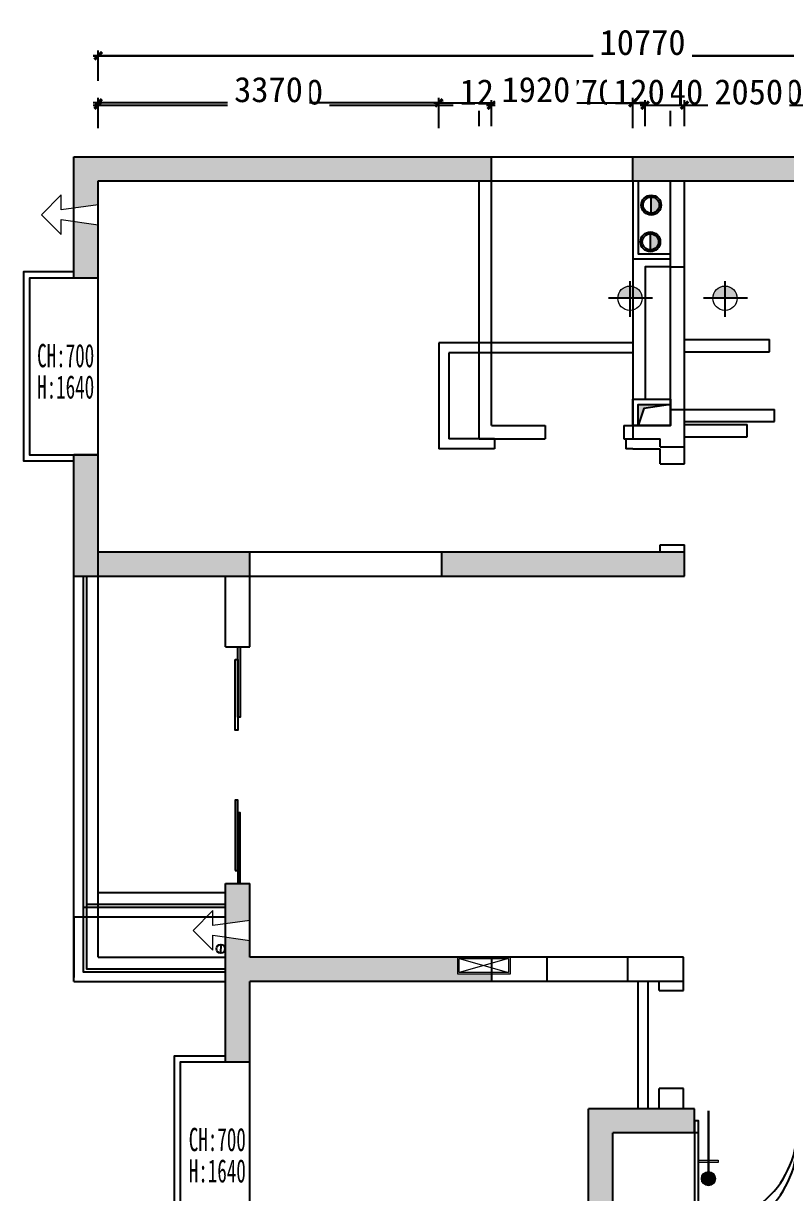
# Model space of a CAD drawing. Extents: x -74236 to 286982, y -14633 to 132816.
# Drawn here: x 67482 to 75022, y 80256 to 91826 of the extents above; entities that cross this region are included whole.
import ezdxf

# ---------------------------------------------------------------- set-up
doc = ezdxf.new("R2010")
doc.units = 0
doc.header["$LTSCALE"] = 10
doc.header["$MEASUREMENT"] = 0
doc.header["$PDSIZE"] = 5
doc.linetypes.add('ACAD_ISO03W100', pattern=[30, 12, -18])
doc.layers.add('0内标注', color=250, linetype='Continuous')
doc.styles.add('仿宋', font='', dxfattribs={"width": 0.6, "height": 240})
doc.styles.add('宋体', font='')
doc.styles.get('仿宋').set_extended_font_data('SimSun')
doc.styles.get('宋体').set_extended_font_data('SimSun')
doc.dimstyles.new('1-50 顶面', dxfattribs={"dimscale": 50, "dimtxt": 2.8, "dimasz": 1.5, "dimexe": 1, "dimexo": 1, "dimgap": 0.1, "dimtad": 1, "dimdec": 0, "dimzin": 0, "dimdsep": 46, "dimtxsty": '宋体', "dimblk": 'ARCHTICK', "dimcen": 0, "dimdle": 1, "dimclrd": 8, "dimclre": 8, "dimclrt": 43, "dimadec": 0, "dimazin": 0, "dimtfac": 1, "dimtdec": 0, "dimtix": 1, "dimtmove": 1, "dimatfit": 0, "dimldrblk": 'BOXFILLED', "dimfxl": 5, "dimfxlon": 1, "dimtfill": 1, "dimtolj": 1, "dimtzin": 0, "dimlwd": -1, "dimlwe": -1, "dimarcsym": 1})

# ---------------------------------------------------------------- blocks, each defined once
blk = doc.blocks.new('_ArchTick')
at = {"color": 0, "linetype": 'ByBlock', "const_width": 0.4}
blk.add_lwpolyline([(-0.5, -0.5), (0.5, 0.5)], dxfattribs=at)
blk = doc.blocks.new('*D316')
at = {"color": 8, "transparency": 16777216}
for p, q in [((68222, 90809), (68222, 91066)), ((71992, 90809), (71992, 91066)), ((68172, 91016), (72042, 91016))]:
    blk.add_line(p, q, dxfattribs=at)
at = {"layer": 'Defpoints', "color": 0, "transparency": 16777216}
for p in [(71992, 91016), (68222, 90759), (71992, 90759)]:
    blk.add_point(p, dxfattribs=at)
at = {"color": 8, "transparency": 16777216, "xscale": 75, "yscale": 75, "zscale": 75, "rotation": 180}
blk.add_blockref('_ArchTick', (68222, 91016), dxfattribs=at)
at = {"color": 8, "transparency": 16777216, "xscale": 75, "yscale": 75, "zscale": 75}
blk.add_blockref('_ArchTick', (71992, 91016), dxfattribs=at)
at = {"color": 43, "transparency": 16777216, "insert": (70107, 91146), "char_height": 250, "attachment_point": 5, "style": '宋体', "bg_fill": 3, "box_fill_scale": 1.25, "bg_fill_color": 256, "bg_fill_true_color": 13158600, "bg_fill_transparency": 0}
blk.add_mtext('\\A1;3770', dxfattribs=at)
blk = doc.blocks.new('_BoxFilled')
at = {"color": 0, "linetype": 'ByBlock', "lineweight": -2}
blk.add_line((-0.5, 0), (-1, 0), dxfattribs=at)
at = {"color": 0, "linetype": 'ByBlock'}
blk.add_solid([(-0.5, 0.5), (0.5, 0.5), (-0.5, -0.5), (0.5, -0.5)], dxfattribs=at)
blk = doc.blocks.new('*D317')
at = {"color": 8, "transparency": 16777216}
for p, q in [((71992, 90809), (71992, 91066)), ((72112, 90809), (72112, 91066)), ((71992, 91016), (71917, 91016)), ((71992, 91016), (72112, 91016)), ((72112, 91016), (72187, 91016))]:
    blk.add_line(p, q, dxfattribs=at)
at = {"layer": 'Defpoints', "color": 0, "transparency": 16777216}
for p in [(71992, 90759), (72112, 90759)]:
    blk.add_point(p, dxfattribs=at)
at = {"color": 8, "transparency": 16777216, "xscale": 75, "yscale": 75, "zscale": 75}
blk.add_blockref('_ArchTick', (71992, 91016), dxfattribs=at)
at = {"color": 8, "transparency": 16777216, "xscale": 75, "yscale": 75, "zscale": 75, "rotation": 180}
blk.add_blockref('_ArchTick', (72112, 91016), dxfattribs=at)
at = {"color": 43, "transparency": 16777216, "insert": (72052, 91146), "char_height": 250, "attachment_point": 5, "style": '宋体', "bg_fill": 3, "box_fill_scale": 1.25, "bg_fill_color": 256, "bg_fill_true_color": 13158600, "bg_fill_transparency": 0}
blk.add_mtext('\\A1;120', dxfattribs=at)
at = {"layer": 'Defpoints', "color": 0, "transparency": 16777216}
blk.add_point((72112, 91016), dxfattribs=at)
blk = doc.blocks.new('*D318')
at = {"color": 8, "transparency": 16777216}
for p, q in [((72112, 90809), (72112, 91066)), ((73882, 90809), (73882, 91066)), ((72062, 91016), (73932, 91016))]:
    blk.add_line(p, q, dxfattribs=at)
at = {"layer": 'Defpoints', "color": 0, "transparency": 16777216}
for p in [(73882, 91016), (72112, 90759), (73882, 90759)]:
    blk.add_point(p, dxfattribs=at)
at = {"color": 8, "transparency": 16777216, "xscale": 75, "yscale": 75, "zscale": 75, "rotation": 180}
blk.add_blockref('_ArchTick', (72112, 91016), dxfattribs=at)
at = {"color": 8, "transparency": 16777216, "xscale": 75, "yscale": 75, "zscale": 75}
blk.add_blockref('_ArchTick', (73882, 91016), dxfattribs=at)
at = {"color": 43, "transparency": 16777216, "insert": (72997, 91146), "char_height": 250, "attachment_point": 5, "style": '宋体', "bg_fill": 3, "box_fill_scale": 1.25, "bg_fill_color": 256, "bg_fill_true_color": 13158600, "bg_fill_transparency": 0}
blk.add_mtext('\\A1;1770', dxfattribs=at)
blk = doc.blocks.new('*D319')
at = {"color": 8, "transparency": 16777216}
for p, q in [((73882, 90809), (73882, 91066)), ((74022, 90809), (74022, 91066)), ((73882, 91016), (73807, 91016)), ((73882, 91016), (74022, 91016)), ((74022, 91016), (74097, 91016))]:
    blk.add_line(p, q, dxfattribs=at)
at = {"layer": 'Defpoints', "color": 0, "transparency": 16777216}
for p in [(73882, 90759), (74022, 90759)]:
    blk.add_point(p, dxfattribs=at)
at = {"color": 8, "transparency": 16777216, "xscale": 75, "yscale": 75, "zscale": 75}
blk.add_blockref('_ArchTick', (73882, 91016), dxfattribs=at)
at = {"color": 8, "transparency": 16777216, "xscale": 75, "yscale": 75, "zscale": 75, "rotation": 180}
blk.add_blockref('_ArchTick', (74022, 91016), dxfattribs=at)
at = {"color": 43, "transparency": 16777216, "insert": (73952, 91146), "char_height": 250, "attachment_point": 5, "style": '宋体', "bg_fill": 3, "box_fill_scale": 1.25, "bg_fill_color": 256, "bg_fill_true_color": 13158600, "bg_fill_transparency": 0}
blk.add_mtext('\\A1;140', dxfattribs=at)
at = {"layer": 'Defpoints', "color": 0, "transparency": 16777216}
blk.add_point((74022, 91016), dxfattribs=at)
blk = doc.blocks.new('*D320')
at = {"color": 8, "transparency": 16777216}
for p, q in [((74022, 90809), (74022, 91066)), ((75682, 90809), (75682, 91066)), ((73972, 91016), (75732, 91016))]:
    blk.add_line(p, q, dxfattribs=at)
at = {"layer": 'Defpoints', "color": 0, "transparency": 16777216}
for p in [(75682, 91016), (74022, 90759), (75682, 90759)]:
    blk.add_point(p, dxfattribs=at)
at = {"color": 8, "transparency": 16777216, "xscale": 75, "yscale": 75, "zscale": 75, "rotation": 180}
blk.add_blockref('_ArchTick', (74022, 91016), dxfattribs=at)
at = {"color": 8, "transparency": 16777216, "xscale": 75, "yscale": 75, "zscale": 75}
blk.add_blockref('_ArchTick', (75682, 91016), dxfattribs=at)
at = {"color": 43, "transparency": 16777216, "insert": (74852, 91146), "char_height": 250, "attachment_point": 5, "style": '宋体', "bg_fill": 3, "box_fill_scale": 1.25, "bg_fill_color": 256, "bg_fill_true_color": 13158600, "bg_fill_transparency": 0}
blk.add_mtext('\\A1;1660', dxfattribs=at)
blk = doc.blocks.new('*D342')
at = {"color": 8, "transparency": 16777216}
for p, q in [((68222, 91256), (68222, 91556)), ((78992, 91256), (78992, 91556)), ((68172, 91506), (79042, 91506))]:
    blk.add_line(p, q, dxfattribs=at)
at = {"layer": 'Defpoints', "color": 0, "transparency": 16777216}
for p in [(78992, 91506), (68222, 90759), (78992, 90759)]:
    blk.add_point(p, dxfattribs=at)
at = {"color": 8, "transparency": 16777216, "xscale": 75, "yscale": 75, "zscale": 75, "rotation": 180}
blk.add_blockref('_ArchTick', (68222, 91506), dxfattribs=at)
at = {"color": 8, "transparency": 16777216, "xscale": 75, "yscale": 75, "zscale": 75}
blk.add_blockref('_ArchTick', (78992, 91506), dxfattribs=at)
at = {"color": 43, "transparency": 16777216, "insert": (73607, 91636), "char_height": 250, "attachment_point": 5, "style": '宋体', "bg_fill": 3, "box_fill_scale": 1.25, "bg_fill_color": 256, "bg_fill_true_color": 13158600, "bg_fill_transparency": 0}
blk.add_mtext('\\A1;10770', dxfattribs=at)
blk = doc.blocks.new('*D370')
at = {"color": 8, "transparency": 16777216}
for p, q in [((98174, 90948), (98174, 91175)), ((98294, 90917), (98294, 91175)), ((98174, 91125), (98099, 91125)), ((98174, 91125), (98294, 91125)), ((98294, 91125), (98369, 91125))]:
    blk.add_line(p, q, dxfattribs=at)
at = {"layer": 'Defpoints', "color": 0, "transparency": 16777216}
for p in [(98174, 90898), (98294, 90867)]:
    blk.add_point(p, dxfattribs=at)
at = {"color": 8, "transparency": 16777216, "xscale": 75, "yscale": 75, "zscale": 75}
blk.add_blockref('_ArchTick', (98174, 91125), dxfattribs=at)
at = {"color": 8, "transparency": 16777216, "xscale": 75, "yscale": 75, "zscale": 75, "rotation": 180}
blk.add_blockref('_ArchTick', (98294, 91125), dxfattribs=at)
at = {"color": 43, "transparency": 16777216, "insert": (98234, 91255), "char_height": 250, "attachment_point": 5, "style": '宋体', "bg_fill": 3, "box_fill_scale": 1.25, "bg_fill_color": 256, "bg_fill_true_color": 13158600, "bg_fill_transparency": 0}
blk.add_mtext('\\A1;120', dxfattribs=at)
at = {"layer": 'Defpoints', "color": 0, "transparency": 16777216}
blk.add_point((98294, 91125), dxfattribs=at)
blk = doc.blocks.new('*D371')
at = {"color": 8, "transparency": 16777216}
for p, q in [((98294, 90917), (98294, 91175)), ((100344, 90917), (100344, 91175)), ((98244, 91125), (100394, 91125))]:
    blk.add_line(p, q, dxfattribs=at)
at = {"layer": 'Defpoints', "color": 0, "transparency": 16777216}
for p in [(100344, 91125), (98294, 90867), (100344, 90867)]:
    blk.add_point(p, dxfattribs=at)
at = {"color": 8, "transparency": 16777216, "xscale": 75, "yscale": 75, "zscale": 75, "rotation": 180}
blk.add_blockref('_ArchTick', (98294, 91125), dxfattribs=at)
at = {"color": 8, "transparency": 16777216, "xscale": 75, "yscale": 75, "zscale": 75}
blk.add_blockref('_ArchTick', (100344, 91125), dxfattribs=at)
at = {"color": 43, "transparency": 16777216, "insert": (99319, 91255), "char_height": 250, "attachment_point": 5, "style": '宋体', "bg_fill": 3, "box_fill_scale": 1.25, "bg_fill_color": 256, "bg_fill_true_color": 13158600, "bg_fill_transparency": 0}
blk.add_mtext('\\A1;2050', dxfattribs=at)
blk = doc.blocks.new('*D388')
at = {"color": 8, "transparency": 16777216}
for p, q in [((92884, 91365), (92884, 91665)), ((103654, 91365), (103654, 91665)), ((92834, 91615), (103704, 91615))]:
    blk.add_line(p, q, dxfattribs=at)
at = {"layer": 'Defpoints', "color": 0, "transparency": 16777216}
for p in [(103654, 91615), (92884, 90867), (103654, 90867)]:
    blk.add_point(p, dxfattribs=at)
at = {"color": 8, "transparency": 16777216, "xscale": 75, "yscale": 75, "zscale": 75, "rotation": 180}
blk.add_blockref('_ArchTick', (92884, 91615), dxfattribs=at)
at = {"color": 8, "transparency": 16777216, "xscale": 75, "yscale": 75, "zscale": 75}
blk.add_blockref('_ArchTick', (103654, 91615), dxfattribs=at)
at = {"color": 43, "transparency": 16777216, "insert": (98269, 91745), "char_height": 250, "attachment_point": 5, "style": '宋体', "bg_fill": 3, "box_fill_scale": 1.25, "bg_fill_color": 256, "bg_fill_true_color": 13158600, "bg_fill_transparency": 0}
blk.add_mtext('\\A1;10770', dxfattribs=at)
blk = doc.blocks.new('*D399')
at = {"color": 8, "transparency": 16777216}
for p, q in [((92884, 90898), (92884, 91198)), ((96254, 90898), (96254, 91198)), ((96304, 91148), (92834, 91148))]:
    blk.add_line(p, q, dxfattribs=at)
at = {"layer": 'Defpoints', "color": 0, "transparency": 16777216}
for p in [(92884, 91148), (92884, 90595), (96254, 90595)]:
    blk.add_point(p, dxfattribs=at)
at = {"color": 8, "transparency": 16777216, "xscale": 75, "yscale": 75, "zscale": 75, "rotation": 180}
blk.add_blockref('_ArchTick', (92884, 91148), dxfattribs=at)
at = {"color": 8, "transparency": 16777216, "xscale": 75, "yscale": 75, "zscale": 75}
blk.add_blockref('_ArchTick', (96254, 91148), dxfattribs=at)
at = {"color": 43, "transparency": 16777216, "insert": (94569, 91278), "char_height": 250, "attachment_point": 5, "style": '宋体', "bg_fill": 3, "box_fill_scale": 1.25, "bg_fill_color": 256, "bg_fill_true_color": 13158600, "bg_fill_transparency": 0}
blk.add_mtext('\\A1;3370', dxfattribs=at)
blk = doc.blocks.new('*D400')
at = {"color": 8, "transparency": 16777216}
for p, q in [((96254, 90898), (96254, 91198)), ((98174, 90898), (98174, 91198)), ((96204, 91148), (98224, 91148))]:
    blk.add_line(p, q, dxfattribs=at)
at = {"layer": 'Defpoints', "color": 0, "transparency": 16777216}
for p in [(98174, 91148), (96254, 90595), (98174, 90595)]:
    blk.add_point(p, dxfattribs=at)
at = {"color": 8, "transparency": 16777216, "xscale": 75, "yscale": 75, "zscale": 75, "rotation": 180}
blk.add_blockref('_ArchTick', (96254, 91148), dxfattribs=at)
at = {"color": 8, "transparency": 16777216, "xscale": 75, "yscale": 75, "zscale": 75}
blk.add_blockref('_ArchTick', (98174, 91148), dxfattribs=at)
at = {"color": 43, "transparency": 16777216, "insert": (97214, 91278), "char_height": 250, "attachment_point": 5, "style": '宋体', "bg_fill": 3, "box_fill_scale": 1.25, "bg_fill_color": 256, "bg_fill_true_color": 13158600, "bg_fill_transparency": 0}
blk.add_mtext('\\A1;1920', dxfattribs=at)
blk = doc.blocks.new('GGFGFD')
at = {"ltscale": 3}
for points in [[(73692.5, 90107.7), (73692.5, 89947.3, 0.4142136), (73772.7, 90027.5, 0.4142136)], [(73684.6, 89744.4), (73684.6, 89584.1, 0.4142136), (73764.8, 89664.2, 0.4142136)]]:
    blk.add_hatch(color=1, dxfattribs=at).paths.add_polyline_path(points)
at = {"lineweight": 5}
for points in [[(73482, 89226.6, 0.4142136), (73361.7, 89106.3), (73602.4, 89106.3, 0.4142136)], [(74422, 89226.6, 0.4142136), (74301.7, 89106.3), (74542.4, 89106.3, 0.4142136)]]:
    blk.add_hatch(color=1, dxfattribs=at).paths.add_polyline_path(points)
at = {"lineweight": 5, "ltscale": 4}
for points in [[(74163.8, 80578.9), (74353.8, 80578.9), (74353.8, 80553.4), (74163.8, 80553.4)], [(74258.8, 80464.9, 1), (74258.8, 80324.8, 1)]]:
    blk.add_hatch(color=1, dxfattribs=at).paths.add_polyline_path(points)
at = {"color": 1}
for p, q in [((67982, 90506.3), (75922, 90506.3)), ((67982, 89306.3), (67982, 90506.3)), ((68222, 90266.3), (75682, 90266.3)), ((68222, 83226.3), (68222, 90266.3)), ((71992, 87716.3), (71992, 90266.3)), ((72112, 87846.3), (72112, 90266.3)), ((73882, 87846.3), (73882, 90266.3)), ((74022, 87636.3), (74022, 90266.3)), ((68222, 89306.3), (67982, 89306.3)), ((73482, 89273.6), (73482, 88922.1)), ((74422, 89273.6), (74422, 88922.1)), ((73704.8, 89106.3), (73270.3, 89106.3)), ((74644.8, 89106.3), (74210.3, 89106.3)), ((74022, 88696.3), (74862, 88696.3)), ((74862, 88576.3), (74862, 88696.3)), ((74022, 88576.3), (74862, 88576.3)), ((72112, 87846.3), (72642, 87846.3)), ((72642, 87846.3), (72642, 87716.3)), ((73422, 87846.3), (73882, 87846.3)), ((73422, 87846.3), (73422, 87716.3)), ((74022, 87856.3), (74642, 87856.3)), ((74642, 87736.3), (74642, 87856.3)), ((71992, 87716.3), (72642, 87716.3)), ((73422, 87716.3), (73782, 87716.3)), ((73782, 87636.3), (73782, 87716.3)), ((74022, 87736.3), (74642, 87736.3)), ((73782, 87636.3), (74022, 87636.3)), ((67982, 82986.3), (67982, 87556.3)), ((68222, 87556.3), (67982, 87556.3)), ((73782, 86666.3), (74022, 86666.3)), ((73782, 86596.3), (73782, 86666.3)), ((74022, 86356.3), (74022, 86666.3)), ((68222, 86596.3), (73782, 86596.3)), ((67982, 86356.3), (74022, 86356.3)), ((69482, 85656.3), (69482, 86356.3)), ((69722, 85656.3), (69722, 86356.3)), ((69482, 85656.3), (69722, 85656.3)), ((69482, 82346.3), (69482, 83316.3)), ((69482, 83316.3), (69722, 83316.3)), ((69722, 82586.3), (69722, 83316.3)), ((68222, 83226.3), (69482, 83226.3)), ((67982, 82986.3), (69482, 82986.3)), ((69433.8, 82710.2), (69433.5, 82625)), ((74012, 82586.3), (69722, 82586.3)), ((74012, 82256.3), (74012, 82586.3)), ((69482, 81546.3), (69482, 82346.3)), ((69722, 79176.3), (69722, 82346.3)), ((73772, 82346.3), (69722, 82346.3)), ((73772, 82256.3), (73772, 82346.3)), ((73772, 82256.3), (74012, 82256.3)), ((74012, 81286.3), (73772, 81286.3)), ((73772, 81086.3), (73772, 81286.3)), ((74012, 81086.3), (74012, 81286.3)), ((73072, 79176.3), (73072, 81086.3)), ((74122, 81086.3), (73072, 81086.3)), ((74122, 80846.3), (74122, 81086.3)), ((73312, 78936.3), (73312, 80846.3)), ((74122, 80846.3), (73312, 80846.3))]:
    blk.add_line(p, q, dxfattribs=at)
at = {"color": 1, "ltscale": 3}
for p, q in [((73692.5, 89947.3), (73692.5, 90107.7)), ((73684.6, 89584.1), (73684.6, 89744.4))]:
    blk.add_line(p, q, dxfattribs=at)
at = {"color": 1, "lineweight": 5}
for p, q in [((73361.7, 89106.3), (73602.4, 89106.3)), ((74301.7, 89106.3), (74542.4, 89106.3)), ((72281.6, 82571.7), (71793, 82433.5)), ((71793, 82571.7), (72281.6, 82433.5))]:
    blk.add_line(p, q, dxfattribs=at)
at = {"color": 1, "linetype": 'ACAD_ISO03W100', "ltscale": 5}
for p, q in [((67982, 82986.3), (67982, 82346.3)), ((68222, 82586.3), (68222, 82986.3)), ((68222, 82586.3), (69482, 82586.3)), ((67982, 82346.3), (69482, 82346.3))]:
    blk.add_line(p, q, dxfattribs=at)
at = {"color": 1}
for points in [[(73512, 90266.3), (73512, 89496.3), (73882, 89496.3)], [(73562, 90266.3), (73562, 89546.3), (73882, 89546.3)], [(67982, 89366.3), (67482, 89366.3), (67482, 87496.3), (67982, 87496.3)], [(68222, 89306.3), (67542, 89306.3), (67542, 87556.3), (68222, 87556.3)], [(73512, 87846.3), (73512, 88106.3), (73882, 88106.3)], [(73562, 87846.3), (73562, 88056.3), (73882, 88056.3)], [(73882, 88056.3), (73619.3, 88015), (73562, 87846.3)], [(68074.9, 86356.3), (68074.9, 83079.9), (69482, 83079.9)], [(68104.9, 86356.3), (68104.9, 83109.9), (69482, 83109.9)], [(69482, 81606.3), (68972, 81606.3), (68972, 79936.3), (69482, 79936.3)], [(69722, 81546.3), (69032, 81546.3), (69032, 79996.3), (69722, 79996.3)]]:
    blk.add_lwpolyline(points, dxfattribs=at)
at = {"color": 1, "lineweight": 5}
for points in [[(68222, 90031.9), (67856.8, 89979.9), (67856.8, 90127.9), (67660.6, 89931.9), (67856.8, 89735.9), (67856.8, 89883.9), (68222, 89831.9)], [(69722, 82950.3), (69356.8, 82898.3), (69356.8, 83046.3), (69160.6, 82850.3), (69356.8, 82654.3), (69356.8, 82802.3), (69722, 82750.3)]]:
    blk.add_lwpolyline(points, dxfattribs=at)
at = {"color": 1}
for points in [[(69602, 85656.3), (69625.6, 85656.3), (69625.6, 84959.5), (69602, 84959.5)], [(69578.5, 85530.4), (69602, 85530.4), (69602, 84833.6), (69578.5, 84833.6)], [(69578.5, 83442.2), (69602, 83442.2), (69602, 84138.9), (69578.5, 84138.9)], [(69602, 83316.3), (69625.6, 83316.3), (69625.6, 84013.1), (69602, 84013.1)], [(74122, 80846.3), (74122, 79836.3), (74160, 79836.3), (74160, 80846.3)]]:
    blk.add_lwpolyline(points, close=True, dxfattribs=at)
at = {"color": 1, "lineweight": 5}
for points in [[(71778.4, 82586.3), (72296.2, 82586.3), (72296.2, 82418.9), (71778.4, 82418.9)], [(71793, 82571.7), (72281.6, 82571.7), (72281.6, 82433.5), (71793, 82433.5)]]:
    blk.add_lwpolyline(points, close=True, dxfattribs=at)
at = {"color": 1, "lineweight": 5, "const_width": 22.8}
blk.add_lwpolyline([(74258.8, 80456.5), (74258.8, 81066.9)], dxfattribs=at)
at = {"color": 1, "lineweight": 5, "ltscale": 4}
blk.add_lwpolyline([(74163.8, 80578.9), (74353.8, 80578.9), (74353.8, 80553.4), (74163.8, 80553.4)], close=True, dxfattribs=at)
at = {"color": 1, "ltscale": 3}
for centre, radius in [((73692.5, 90027.5), 98), ((73692.5, 90027.5), 80.2), ((73684.6, 89664.2), 98), ((73684.6, 89664.2), 80.2)]:
    blk.add_circle(centre, radius, dxfattribs=at)
at = {"color": 1, "lineweight": 5}
for centre, radius in [((73482, 89106.3), 120.3), ((74422, 89106.3), 120.3), ((74258.8, 80394.8), 70.1)]:
    blk.add_circle(centre, radius, dxfattribs=at)
at = {"color": 1}
blk.add_circle((69433.6, 82667.6), 42.6, dxfattribs=at)
blk.add_arc((74209.8, 80760.6), 926.2, 266.29577, 5.31161, dxfattribs=at)
dim = blk.add_linear_dim(base=(71992, 91016.3), p1=(68222, 90758.6), p2=(71992, 90758.6), dimstyle='1-50 顶面', override={"dimtxt": 5, "dimtad": 2}, dxfattribs=at)
dim.commit()
dim.dimension.update_dxf_attribs({"geometry": '*D316', "text_midpoint": (70107, 91146.3)})
dim = blk.add_linear_dim(base=(72112, 91016.3), p1=(71992, 90758.6), p2=(72112, 90758.6), dimstyle='1-50 顶面', override={"dimtxt": 5, "dimtad": 2}, dxfattribs=at)
dim.commit()
dim.dimension.update_dxf_attribs({"geometry": '*D317', "text_midpoint": (72052, 91146.3)})
dim = blk.add_linear_dim(base=(73882, 91016.3), p1=(72112, 90758.6), p2=(73882, 90758.6), dimstyle='1-50 顶面', override={"dimtxt": 5, "dimtad": 2}, dxfattribs=at)
dim.commit()
dim.dimension.update_dxf_attribs({"geometry": '*D318', "text_midpoint": (72997, 91146.3)})
dim = blk.add_linear_dim(base=(74022, 91016.3), p1=(73882, 90758.6), p2=(74022, 90758.6), dimstyle='1-50 顶面', override={"dimtxt": 5, "dimtad": 2}, dxfattribs=at)
dim.commit()
dim.dimension.update_dxf_attribs({"geometry": '*D319', "text_midpoint": (73952, 91146.3)})
dim = blk.add_linear_dim(base=(75682, 91016.3), p1=(74022, 90758.6), p2=(75682, 90758.6), dimstyle='1-50 顶面', override={"dimtxt": 5, "dimtad": 2}, dxfattribs=at)
dim.commit()
dim.dimension.update_dxf_attribs({"geometry": '*D320', "text_midpoint": (74852, 91146.3)})
dim = blk.add_linear_dim(base=(78992, 91506.3), p1=(68222, 90758.6), p2=(78992, 90758.6), dimstyle='1-50 顶面', override={"dimtxt": 5, "dimtad": 2}, dxfattribs=at)
dim.commit()
dim.dimension.update_dxf_attribs({"geometry": '*D342', "text_midpoint": (73607, 91636.3)})
blk = doc.blocks.new('VBCFFD')
for points in [[(96774.2, 90614.8), (92644.2, 90614.8), (92644.2, 90106.2), (92884.2, 90140.4), (92884.2, 90374.8), (96774.2, 90374.8)], [(100584.2, 90614.8), (98174.2, 90614.8), (98174.2, 90374.8), (100344.2, 90374.8), (100584.2, 90374.8)], [(92884.2, 89940.4), (92644.2, 89974.6), (92644.2, 89414.8), (92884.2, 89414.8)], [(98544.2, 88164.8), (98224.2, 88164.8), (98224.2, 87954.8), (98281.4, 88123.4)], [(98684.2, 86704.8), (96280.6, 86704.8), (96280.6, 86464.8), (98684.2, 86464.8)]]:
    blk.add_hatch(color=3).paths.add_polyline_path(points)
at = {"ltscale": 3}
for points in [[(98354.6, 90216.1), (98354.6, 90055.8, 0.4142136), (98434.8, 90136, 0.4142136)], [(98346.7, 89852.9), (98346.7, 89692.5, 0.4142136), (98426.9, 89772.7, 0.4142136)]]:
    blk.add_hatch(color=3, dxfattribs=at).paths.add_polyline_path(points)
h = blk.add_hatch(color=3)
h.paths.add_polyline_path([(94384.2, 86704.8), (92884.2, 86704.8), (92884.2, 86464.8), (94384.2, 86464.8)])
h.paths.add_polyline_path([(92884.2, 87664.8), (92644.2, 87664.8), (92644.2, 86464.8), (92884.2, 86464.8)])
h = blk.add_hatch(color=3)
h.paths.add_polyline_path([(96440.5, 82694.8), (94384.2, 82694.8), (94384.2, 82858.8), (94144.2, 82893), (94144.2, 82454.8), (94144.2, 81654.8), (94384.2, 81654.8), (94384.2, 82454.8), (96774.2, 82454.8), (96774.2, 82527.4), (96440.5, 82527.4)])
h.paths.add_polyline_path([(94384.2, 83424.8), (94144.2, 83424.8), (94144.2, 83024.6), (94384.2, 83058.8)])
h = blk.add_hatch(color=3)
h.paths.add_polyline_path([(97974.2, 80954.8), (98784.2, 80954.8), (98784.2, 81194.8), (97734.2, 81194.8), (97734.2, 79284.8), (94384.2, 79284.8), (94384.2, 79448.8), (94144.2, 79483), (94144.2, 79044.8), (97974.2, 79044.8)])
h.paths.add_polyline_path([(94384.2, 80104.8), (94144.2, 80104.8), (94144.2, 79614.6), (94384.2, 79648.8)], flags=17)
at = {"color": 3}
for p, q in [((92644.2, 90614.8), (100584.2, 90614.8)), ((92644.2, 89414.8), (92644.2, 90614.8)), ((96774.2, 90374.8), (96774.2, 90614.8)), ((98174.2, 90374.8), (98174.2, 90614.8)), ((92884.2, 90374.8), (100344.2, 90374.8)), ((92884.2, 82694.8), (92884.2, 90374.8)), ((98174.2, 90374.8), (98174.2, 87824.8)), ((98684.2, 89524.8), (98684.2, 90374.8)), ((98544.2, 89524.8), (98684.2, 89524.8)), ((92884.2, 89414.8), (92644.2, 89414.8)), ((98174.2, 88774.8), (96254.2, 88774.8)), ((96254.2, 88774.8), (96254.2, 87724.8)), ((98174.2, 88674.8), (96354.2, 88674.8)), ((96354.2, 88674.8), (96354.2, 87824.8)), ((98544.2, 88114.8), (99574.2, 88114.8)), ((99574.2, 87994.8), (99574.2, 88114.8)), ((98684.2, 87575.8), (98684.2, 87994.8)), ((98684.2, 87994.8), (99574.2, 87994.8)), ((96804.2, 87824.8), (96354.2, 87824.8)), ((96804.2, 87824.8), (96804.2, 87724.8)), ((98104.2, 87824.8), (98104.2, 87724.8)), ((98104.2, 87824.8), (98174.2, 87824.8)), ((96804.2, 87724.8), (96254.2, 87724.8)), ((98174.2, 87724.8), (98104.2, 87724.8)), ((98174.2, 87724.8), (98444.2, 87724.8)), ((98444.2, 87575.8), (98444.2, 87724.8)), ((92644.2, 82454.8), (92644.2, 87664.8)), ((92884.2, 87664.8), (92644.2, 87664.8)), ((98444.2, 87575.8), (98684.2, 87575.8)), ((98444.2, 86774.8), (98684.2, 86774.8)), ((98444.2, 86704.8), (98444.2, 86774.8)), ((98684.2, 86464.8), (98684.2, 86774.8)), ((92884.2, 86704.8), (98684.2, 86704.8)), ((94384.2, 85764.8), (94384.2, 86704.8)), ((96280.6, 86704.8), (96280.6, 86464.8)), ((92644.2, 86464.8), (98684.2, 86464.8)), ((94144.2, 85764.8), (94144.2, 86464.8)), ((94144.2, 85764.8), (94384.2, 85764.8)), ((94144.2, 82454.8), (94144.2, 83424.8)), ((94144.2, 83424.8), (94384.2, 83424.8)), ((94384.2, 82694.8), (94384.2, 83424.8)), ((94095.9, 82818.7), (94095.6, 82733.5)), ((92884.2, 82694.8), (94144.2, 82694.8)), ((97324.2, 82694.8), (94384.2, 82694.8)), ((96774.2, 82694.8), (96774.2, 82454.8)), ((97324.2, 82454.8), (97324.2, 82694.8)), ((98674.2, 82694.8), (98124.2, 82694.8)), ((98124.2, 82454.8), (98124.2, 82694.8)), ((98674.2, 82454.8), (98674.2, 82694.8)), ((92644.2, 82454.8), (94144.2, 82454.8)), ((94144.2, 81654.8), (94144.2, 82454.8)), ((94384.2, 79284.8), (94384.2, 82454.8)), ((97324.2, 82454.8), (94384.2, 82454.8)), ((98674.2, 82454.8), (98124.2, 82454.8)), ((98224.2, 81194.8), (98224.2, 82454.8)), ((98324.2, 81194.8), (98324.2, 82454.8)), ((97734.2, 79284.8), (97734.2, 81194.8)), ((98784.2, 81194.8), (97734.2, 81194.8)), ((98784.2, 80954.8), (98784.2, 81194.8)), ((97974.2, 79044.8), (97974.2, 80954.8)), ((98784.2, 80954.8), (97974.2, 80954.8))]:
    blk.add_line(p, q, dxfattribs=at)
at = {"color": 3, "ltscale": 3}
for p, q in [((98354.6, 90055.8), (98354.6, 90216.1)), ((98346.7, 89692.5), (98346.7, 89852.9))]:
    blk.add_line(p, q, dxfattribs=at)
at = {"color": 3, "linetype": 'ACAD_ISO03W100', "ltscale": 5}
for p, q in [((92644.2, 83094.8), (92644.2, 82454.8)), ((92884.2, 82694.8), (92884.2, 83094.8)), ((92884.2, 82694.8), (94144.2, 82694.8)), ((92644.2, 82454.8), (94144.2, 82454.8))]:
    blk.add_line(p, q, dxfattribs=at)
at = {"color": 3, "lineweight": 5}
for p, q in [((96943.7, 82680.2), (96455.2, 82542)), ((96455.2, 82680.2), (96943.7, 82542))]:
    blk.add_line(p, q, dxfattribs=at)
at = {"color": 3}
for points in [[(98224.2, 90374.8), (98224.2, 89654.8), (98544.2, 89654.8), (98544.2, 90374.8)], [(92644.2, 89474.8), (92144.2, 89474.8), (92144.2, 87604.8), (92644.2, 87604.8)], [(98544.2, 89524.8), (98294.2, 89524.8), (98294.2, 88214.8), (98544.2, 88214.8), (98544.2, 87954.8), (98174.2, 87954.8), (98174.2, 87954.8)], [(92884.2, 89414.8), (92204.2, 89414.8), (92204.2, 87664.8), (92884.2, 87664.8)], [(98224.2, 87954.8), (98224.2, 88164.8), (98544.2, 88164.8)], [(98544.2, 88164.8), (98281.4, 88123.4), (98224.2, 87954.8)], [(98544.2, 88164.8), (98281.4, 88123.4), (98224.2, 87954.8)], [(92737, 86464.8), (92737, 82548.4), (94144.2, 82548.4)], [(92767, 86464.8), (92767, 82578.4), (94144.2, 82578.4)], [(94144.2, 81714.8), (93634.2, 81714.8), (93634.2, 80044.8), (94144.2, 80044.8)], [(94384.2, 81654.8), (93694.2, 81654.8), (93694.2, 80104.8), (94384.2, 80104.8)]]:
    blk.add_lwpolyline(points, dxfattribs=at)
at = {"color": 3, "lineweight": 5}
for points in [[(92884.2, 90140.4), (92518.9, 90088.4), (92518.9, 90236.4), (92322.8, 90040.4), (92518.9, 89844.4), (92518.9, 89992.4), (92884.2, 89940.4)], [(94384.2, 83058.8), (94018.9, 83006.8), (94018.9, 83154.8), (93822.8, 82958.8), (94018.9, 82762.8), (94018.9, 82910.8), (94384.2, 82858.8)]]:
    blk.add_lwpolyline(points, dxfattribs=at)
for points in [[(96440.5, 82694.8), (96958.4, 82694.8), (96958.4, 82527.4), (96440.5, 82527.4)], [(96455.2, 82680.2), (96943.7, 82680.2), (96943.7, 82542), (96455.2, 82542)]]:
    blk.add_lwpolyline(points, close=True, dxfattribs=at)
at = {"color": 3}
blk.add_lwpolyline([(98784.2, 81074.8), (98784.2, 80064.8), (98822.1, 80064.8), (98822.1, 81074.8)], close=True, dxfattribs=at)
at = {"color": 3, "ltscale": 3}
for centre, radius in [((98354.6, 90136), 98), ((98354.6, 90136), 80.2), ((98346.7, 89772.7), 98), ((98346.7, 89772.7), 80.2)]:
    blk.add_circle(centre, radius, dxfattribs=at)
at = {"color": 3}
blk.add_circle((94095.8, 82776.1), 42.6, dxfattribs=at)
blk.add_arc((98871.9, 80989), 926.2, 266.29577, 5.31161, dxfattribs=at)
at = {"layer": '0内标注', "color": 3, "style": '仿宋', "width": 0.6}
for s, p in [('CH:700', (92280.4, 88532)), ('H:1640', (92280.4, 88221.8)), ('CH:700', (93780.4, 80775.3)), ('H:1640', (93780.4, 80465))]:
    blk.add_text(s, height=230.4, dxfattribs=at).set_placement(p)
at = {"color": 3}
dim = blk.add_linear_dim(base=(98294.2, 91124.8), p1=(98174.2, 90898), p2=(98294.2, 90867), dimstyle='1-50 顶面', override={"dimtxt": 5, "dimtad": 2}, dxfattribs=at)
dim.commit()
dim.dimension.update_dxf_attribs({"geometry": '*D370', "text_midpoint": (98234.2, 91254.8)})
dim = blk.add_linear_dim(base=(100344.2, 91124.8), p1=(98294.2, 90867), p2=(100344.2, 90867), dimstyle='1-50 顶面', override={"dimtxt": 5, "dimtad": 2}, dxfattribs=at)
dim.commit()
dim.dimension.update_dxf_attribs({"geometry": '*D371', "text_midpoint": (99319.2, 91254.8)})
dim = blk.add_linear_dim(base=(103654.2, 91614.8), p1=(92884.2, 90867), p2=(103654.2, 90867), dimstyle='1-50 顶面', override={"dimtxt": 5, "dimtad": 2}, dxfattribs=at)
dim.commit()
dim.dimension.update_dxf_attribs({"geometry": '*D388', "text_midpoint": (98269.2, 91744.8)})
dim = blk.add_linear_dim(base=(92884.2, 91148), p1=(96254.2, 90594.9), p2=(92884.2, 90594.9), dimstyle='1-50 顶面', override={"dimtxt": 5, "dimtad": 2}, dxfattribs=at)
dim.commit()
dim.dimension.update_dxf_attribs({"geometry": '*D399', "text_midpoint": (94569.2, 91278)})
dim = blk.add_linear_dim(base=(98174.2, 91148), p1=(96254.2, 90594.9), p2=(98174.2, 90594.9), dimstyle='1-50 顶面', override={"dimtxt": 5, "dimtad": 2}, dxfattribs=at)
dim.commit()
dim.dimension.update_dxf_attribs({"geometry": '*D400', "text_midpoint": (97214.2, 91278)})

msp = doc.modelspace()

# ---------------------------------------------------------------- block references
at = {"color": 255}
msp.add_blockref('GGFGFD', (0, 0), dxfattribs=at)

# ---------------------------------------------------------------- next in the draw order: block references
msp.add_blockref('VBCFFD', (-24662.1, -108.5), dxfattribs=at)

doc.saveas('drawing.dxf')
